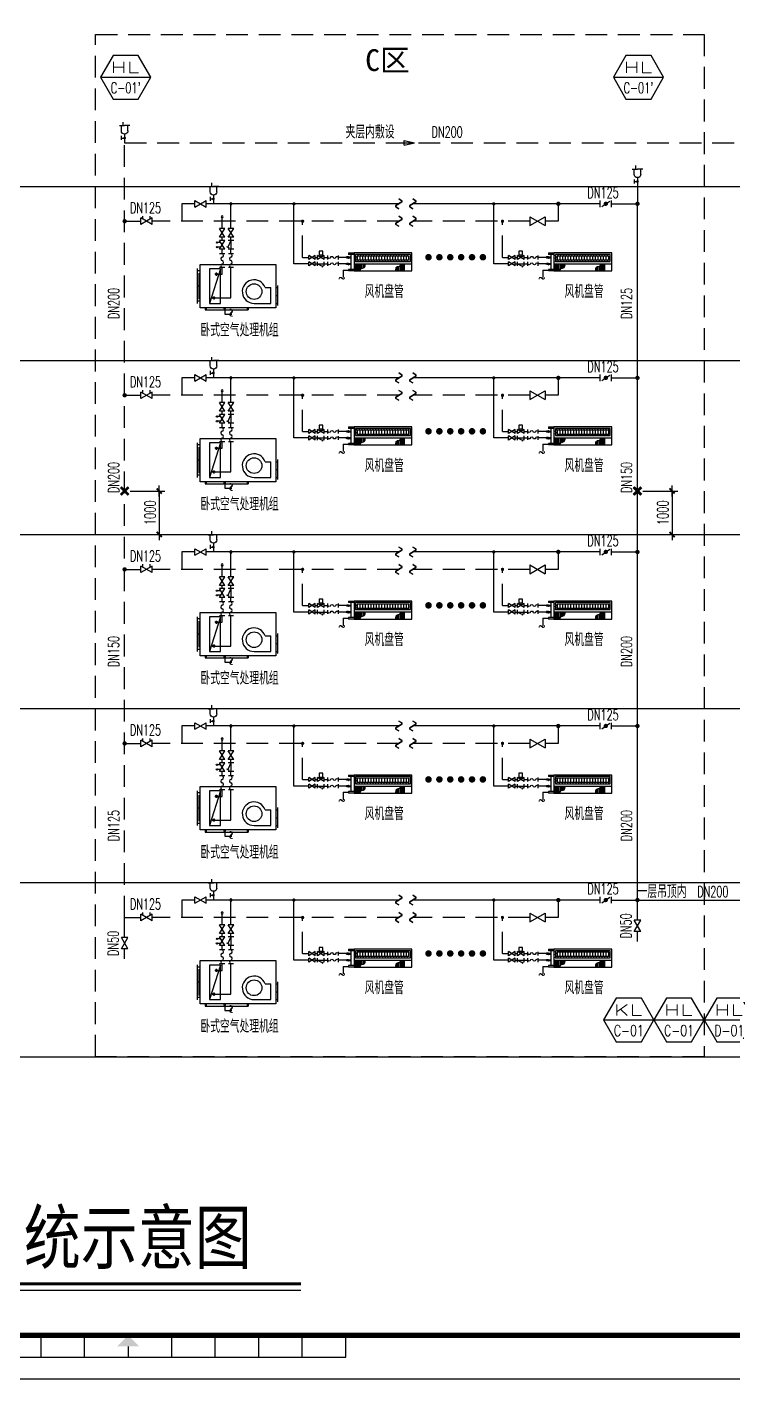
# Model space of a CAD drawing. Extents: x -345393 to -54719, y 203828 to 476815.
# Drawn here: x -221566 to -205349, y 269724 to 300792 of the extents above; entities that cross this region are included whole.
import ezdxf
from ezdxf.enums import TextEntityAlignment as Align

# ---------------------------------------------------------------- set-up
doc = ezdxf.new("R2010")
doc.units = 0
doc.header["$LTSCALE"] = 1000
doc.header["$MEASUREMENT"] = 0
for name, pattern in [('CHENG_DOTE', [1.42, 1, -0.2, 0.02, -0.2]), ('CONTINOUS', [0]), ('DASHDOT2', [0.5, 0.25, -0.125, 0, -0.125]), ('DASHED', [0.75, 0.5, -0.25])]:
    doc.linetypes.add(name, pattern=pattern)
doc.layers.get('0').update_dxf_attribs({"color": 252, "linetype": 'CONTINUOUS'})
doc.layers.get('Defpoints').update_dxf_attribs({"color": 252, "linetype": 'CONTINUOUS'})
for name, color, linetype in [('PUB_DIM', 252, 'CONTINUOUS'), ('TEXT', 252, 'CONTINUOUS'), ('图框', 252, 'CONTINUOUS'), ('暖通-水-标注', 95, 'CONTINUOUS'), ('暖通-水-水阀', 3, 'CONTINUOUS'), ('暖通-水-管道-供水', 1, 'CONTINUOUS'), ('暖通-水-管道-凝结水1', 128, 'DASHDOT2'), ('暖通-水-管道-回水', 6, 'DASHED'), ('暖通-水-管道-接点', 7, 'CONTINUOUS'), ('暖通-水-管道-管径', 201, 'CONTINUOUS'), ('暖通-水-说明', 3, 'CONTINUOUS'), ('暖通-风-标注', 160, 'CONTINUOUS'), ('暖通-风-法兰', 2, 'CONTINUOUS'), ('暖通-风-设备', 40, 'CONTINUOUS'), ('暖通-风-说明', 3, 'CONTINUOUS'), ('暖通-风-轴线', 5, 'CHENG_DOTE'), ('暖通-风-风口标注', 3, 'CONTINUOUS'), ('暖通-风-风管', 4, 'CONTINUOUS')]:
    doc.layers.add(name, color=color, linetype=linetype)
doc.layers.add('暖通-风-风口', color=3, linetype='CONTINUOUS', lineweight=20)
doc.styles.add('HT', font='simhei.ttf')
doc.styles.add('HZ-ZG', font='romans.shx', dxfattribs={"width": 0.8, "bigfont": 'hzf.shx'})
doc.styles.add('HZTXT', font='tj-romans1.shx', dxfattribs={"width": 0.75, "bigfont": 'tj-hztxt1.shx'})
doc.styles.add('M-TEXT2', font='romanc.shx', dxfattribs={"width": 0.8, "bigfont": 'hzf.shx'})
doc.styles.add('NT3', font='romans.shx', dxfattribs={"width": 0.65, "bigfont": 'hztxt.shx'})
doc.dimstyles.new('暖-标注100', dxfattribs={"dimscale": 0.85, "dimtxt": 300, "dimasz": 1, "dimexe": 150, "dimexo": 150, "dimgap": 100, "dimtad": 1, "dimdec": 0, "dimdsep": 46, "dimtxsty": 'NT3', "dimblk": '_DIMX', "dimcen": 0.09, "dimclrt": 7, "dimadec": 0, "dimazin": 0, "dimtfac": 1, "dimtdec": 0, "dimtix": 1, "dimtmove": 2, "dimatfit": 3, "dimldrblk": '_DIMX', "dimfxl": 0, "dimtolj": 1, "dimtzin": 0, "dimarcsym": 0})
pattern_1 = [(90, (170159.227, -52779.35), (31.75, 2e-15), [])]

# ---------------------------------------------------------------- blocks, each defined once
blk = doc.blocks.new('TJAD_TK_A1')
at = {"layer": '图框'}
for p, q in [((900.88, 361.45), (900.88, 366.45)), ((910.88, 361.45), (910.88, 366.45)), ((930.88, 361.45), (930.88, 366.45)), ((940.88, 361.45), (940.88, 366.45)), ((950.88, 361.45), (950.88, 366.45)), ((960.88, 361.45), (960.88, 366.45)), ((970.88, 361.45), (970.88, 366.45)), ((870.88, 361.45), (970.88, 361.45)), ((500.38, 356.45), (1341.38, 356.45))]:
    blk.add_line(p, q, dxfattribs=at)
at = {"layer": '图框', "const_width": 1.2}
blk.add_lwpolyline([(1331.38, 940.45), (525.38, 940.45), (525.38, 366.45), (1331.38, 366.45)], close=True, dxfattribs=at)
at = {"layer": '图框', "const_width": 0.3}
blk.add_lwpolyline([(920.88, 363.95), (920.88, 361.45)], dxfattribs=at)
at = {"layer": '图框'}
blk.add_solid([(918.38, 363.95), (923.38, 363.95), (920.88, 366.45)], dxfattribs=at)
blk = doc.blocks.new('自动排气阀')
for p, q in [((-189, 616), (0, 616)), ((-118, 431), (-118, 616)), ((189, 616), (0, 616)), ((69, 746), (69, 616)), ((118, 431), (118, 616)), ((120, 174), (-25, 174)), ((0, 314), (0, 0)), ((120, 248), (120, 109))]:
    blk.add_line(p, q)
at = {"const_width": 50}
blk.add_lwpolyline([(0, 199, 1), (0, 149, 1)], format="xyb", close=True, dxfattribs=at)
blk.add_arc((0, 431), 118, 180, 0)
blk = doc.blocks.new('平衡阀')
for p, q in [((260, -150), (-260, 150)), ((260, 150), (-260, -150)), ((-260, 150), (-260, -150)), ((260, 150), (260, -150)), ((-170, -98), (-170, -233)), ((170, -98), (170, -233))]:
    blk.add_line(p, q)
blk = doc.blocks.new('截止阀')
for p, q in [((-260, 150), (260, -150)), ((-260, -150), (260, 150)), ((-260, -150), (-260, 150)), ((260, -150), (260, 150))]:
    blk.add_line(p, q)
blk = doc.blocks.new('金属软管')
for p, q in [((0, -150), (0, 150)), ((800, -150), (800, 150))]:
    blk.add_line(p, q)
for centre, start, end in [((100, -26), 14.47751, 165.52249), ((500, -26), 14.47751, 165.52249), ((300, 26), 194.47751, 345.52249), ((700, 26), 194.47751, 345.52249)]:
    blk.add_arc(centre, 103, start, end)
blk = doc.blocks.new('1111')
at = {"layer": '暖通-风-标注'}
for p, q in [((-71, 0), (71, 0)), ((0, 71), (0, -71))]:
    blk.add_line(p, q, dxfattribs=at)
blk.add_circle((0, 0), 47.2, dxfattribs=at)
blk = doc.blocks.new('FJ-1')
at = {"layer": '暖通-水-水阀'}
for p, q in [((805, 1362), (710, 1362)), ((805, 1212), (710, 1362)), ((710, 1212), (805, 1362)), ((805, 1212), (710, 1212)), ((955, 1362), (860, 1362)), ((955, 1212), (860, 1362)), ((860, 1212), (955, 1362)), ((955, 1212), (860, 1212)), ((732, 1121), (678, 1121)), ((732, 1041), (678, 1041)), ((805, 1156), (710, 1156)), ((805, 1006), (710, 1156)), ((710, 1006), (805, 1156)), ((805, 1006), (710, 1006)), ((830, 1051), (879, 1028)), ((908, 1156), (855, 1039)), ((955, 1156), (860, 1156)), ((955, 1006), (860, 1006)), ((908, 1156), (908, 1006))]:
    blk.add_line(p, q, dxfattribs=at)
for centre in [(667, 1121), (667, 1041)]:
    blk.add_circle(centre, 11, dxfattribs=at)
at = {"layer": '暖通-水-管道-供水'}
for p, q in [((908, 1362), (908, 1789)), ((908, 1156), (908, 1212)), ((908, 929), (908, 1006)), ((908, 167), (908, 689)), ((613, 167), (908, 167))]:
    blk.add_line(p, q, dxfattribs=at)
at = {"layer": '暖通-水-管道-凝结水1'}
for p, q in [((800, -18), (800, -113)), ((800, -113), (925, -113))]:
    blk.add_line(p, q, dxfattribs=at)
at = {"layer": '暖通-水-管道-回水'}
for p, q in [((758, 1362), (758, 1564)), ((758, 1362), (758, 1489)), ((758, 1156), (758, 1212)), ((758, 1156), (758, 1193)), ((758, 929), (758, 1006)), ((658, 576), (758, 576)), ((758, 576), (758, 689))]:
    blk.add_line(p, q, dxfattribs=at)
at = {"layer": '暖通-水-管道-接点', "const_width": 37.5}
for points in [[(889, 1789, 1), (926, 1789, 1)], [(739, 1564, 1), (776, 1564, 1)]]:
    blk.add_lwpolyline(points, format="xyb", close=True, dxfattribs=at)
at = {"layer": '暖通-风-法兰'}
for p, q in [((326, 671), (326, 71)), ((1718, 36), (1718, 381))]:
    blk.add_line(p, q, dxfattribs=at)
at = {"layer": '暖通-风-设备', "ltscale": 0.5}
for p, q in [((353, 596), (353, 146)), ((729, 669), (541, 73))]:
    blk.add_line(p, q, dxfattribs=at)
at = {"layer": '暖通-风-设备'}
for p, q in [((1497, 344), (1598, 344)), ((1598, 73), (1598, 344)), ((1306, 73), (1598, 73)), ((461, -2), (461, -39)), ((461, -39), (1207, -39)), ((479, -2), (479, -39)), ((1188, -2), (1188, -39)), ((1207, -2), (1207, -39))]:
    blk.add_line(p, q, dxfattribs=at)
blk.add_lwpolyline([(379, 744), (1681, 744), (1681, -2), (379, -2)], close=True, dxfattribs=at)
at = {"layer": '暖通-风-设备', "ltscale": 0.5}
blk.add_lwpolyline([(729, 669), (541, 669), (541, 73), (729, 73)], close=True, dxfattribs=at)
at = {"layer": '暖通-风-设备'}
blk.add_circle((1306, 276), 135, dxfattribs=at)
blk.add_arc((1306, 276), 203, 19.4117, 270, dxfattribs=at)
at = {"layer": '暖通-风-轴线'}
for p, q in [((379, 371), (326, 371)), ((1681, 208), (1718, 208))]:
    blk.add_line(p, q, dxfattribs=at)
at = {"layer": '暖通-风-风管'}
for p, q in [((379, 634), (326, 634)), ((1681, 344), (1718, 344)), ((379, 109), (326, 109)), ((1681, 73), (1718, 73))]:
    blk.add_line(p, q, dxfattribs=at)
at = {"layer": '暖通-水-水阀', "xscale": 0.3000000000465661, "yscale": 0.2999999999883585, "zscale": 0.2999999999992724, "rotation": 90}
for p in [(758, 689), (908, 689)]:
    blk.add_blockref('金属软管', p, dxfattribs=at)
at = {"layer": '暖通-风-设备', "xscale": 0.375, "yscale": 0.375, "zscale": 0.375, "rotation": 180}
blk.add_blockref('1111', (658, 576), dxfattribs=at)
at = {"layer": '暖通-风-设备'}
for p, xscale, yscale, zscale in [((613, 167), 0.375, 0.375, 0.375), ((800, -18), 0.1875, 0.1875, 0.1875)]:
    blk.add_blockref('1111', p, dxfattribs=dict(at, xscale=xscale, yscale=yscale, zscale=zscale))
at = {"layer": '暖通-风-设备', "style": 'HZTXT'}
blk.add_text('~', height=156, rotation=90, dxfattribs=at).set_placement((979, -170))
blk = doc.blocks.new('FP1')
at = {"layer": '暖通-风-设备'}
h = blk.add_hatch(dxfattribs=at)
h.set_pattern_fill('CROSS', color=256, scale=210, style=0)
h.set_pattern_definition([(180, (31801193.28, -30023619.123), (-31.5, 31.5), [15.75, -47.25]), (90, (31801185.404, -30023626.998), (31.5, 31.5), [15.75, -47.25])])
h.paths.add_polyline_path([(636, -43), (636, -205), (-623, -205), (-623, -43)])
h.paths.add_polyline_path([(-587, -79), (-587, -169), (600, -169), (600, -79)], flags=16)
h = blk.add_hatch(dxfattribs=at)
h.set_pattern_fill('LINE', color=256, scale=10, angle=90, style=0)
h.set_pattern_definition(pattern_1)
edge = h.paths.add_edge_path()
edge.add_spline(control_points=[(-401, -252), (-399, -271), (-397, -322), (-288, -312), (-290, -380), (-290, -414)], knot_values=[0, 0, 0, 0, 84.614151, 223.849288, 366.633539, 366.633539, 366.633539, 366.633539], degree=3, periodic=0)
edge.add_line((-290, -414), (-518, -414))
edge.add_line((-518, -414), (-518, -252))
edge.add_line((-518, -252), (-401, -252))
h = blk.add_hatch(dxfattribs=at)
h.set_pattern_fill('LINE', color=256, scale=10, angle=90, style=0)
h.set_pattern_definition(pattern_1)
edge = h.paths.add_edge_path()
edge.add_line((665, -252), (665, -414))
edge.add_line((665, -414), (521, -414))
edge.add_spline(control_points=[(521, -414), (520, -395), (517, -344), (409, -354), (410, -286), (411, -252)], knot_values=[0, 0, 0, 0, 84.614151, 223.849288, 366.633539, 366.633539, 366.633539, 366.633539], degree=3, periodic=0)
edge.add_line((411, -252), (665, -252))
for p, q in [((791, 0), (665, 0)), ((791, 0), (791, -36)), ((665, -252), (-665, -252)), ((-531, -72), (-531, -162)), ((-468, -72), (-468, -162)), ((-406, -72), (-406, -162)), ((-343, -72), (-343, -162)), ((-281, -72), (-281, -162)), ((-218, -72), (-218, -162)), ((-156, -72), (-156, -162)), ((-93, -72), (-93, -162)), ((-31, -72), (-31, -162)), ((31, -72), (31, -162)), ((94, -72), (94, -162)), ((156, -72), (156, -162)), ((219, -72), (219, -162)), ((281, -72), (281, -162)), ((344, -72), (344, -162)), ((406, -72), (406, -162)), ((468, -72), (468, -162)), ((531, -72), (531, -162)), ((665, -36), (791, -36)), ((737, -36), (737, -378)), ((789, -94), (737, -94)), ((789, -103), (737, -103)), ((789, -112), (737, -112)), ((789, -244), (737, -244)), ((789, -253), (737, -253)), ((789, -262), (737, -262)), ((798, -85), (789, -85)), ((789, -85), (789, -121)), ((798, -121), (789, -121)), ((789, -235), (789, -271)), ((798, -235), (789, -235)), ((798, -271), (789, -271)), ((798, -85), (798, -121)), ((822, -94), (798, -94)), ((832, -103), (798, -103)), ((822, -112), (798, -112)), ((798, -235), (798, -271)), ((822, -244), (798, -244)), ((832, -253), (798, -253)), ((822, -262), (798, -262)), ((665, -378), (791, -378)), ((665, -414), (791, -414)), ((791, -378), (791, -414))]:
    blk.add_line(p, q, dxfattribs=at)
for points in [[(665, -414), (-665, -414), (-665, 0), (665, 0)], [(629, -198), (-629, -198), (-629, -36), (629, -36)], [(593, -162), (-593, -162), (-593, -72), (593, -72)]]:
    blk.add_lwpolyline(points, close=True, dxfattribs=at)
for centre, radius, start, end in [((822, -103), 18, 210, 150), ((822, -253), 18, 210, 150), ((822, -103), 9, 270, 90), ((822, -253), 9, 270, 90)]:
    blk.add_arc(centre, radius, start, end, dxfattribs=at)
for points in [[(-401, -252), (-399, -271), (-397, -322), (-288, -312), (-290, -380), (-290, -414)], [(521, -414), (520, -395), (517, -344), (409, -354), (410, -286), (411, -252)]]:
    blk.add_open_spline(points, degree=3, knots=[0, 0, 0, 0, 84.614151, 223.849288, 366.633539, 366.633539, 366.633539, 366.633539], dxfattribs=at)
blk = doc.blocks.new('FP3')
at = {"layer": '暖通-水-水阀'}
for p, q in [((341, -1279), (341, -1184)), ((491, -1279), (341, -1184)), ((491, -1184), (341, -1279)), ((491, -1279), (491, -1184)), ((545, -1279), (545, -1184)), ((695, -1279), (545, -1184)), ((695, -1184), (545, -1279)), ((620, -1172), (620, -1231)), ((695, -1279), (695, -1184)), ((341, -1429), (341, -1334)), ((491, -1429), (341, -1334)), ((491, -1334), (341, -1429)), ((491, -1429), (491, -1334)), ((545, -1429), (545, -1334)), ((545, -1381), (695, -1381)), ((545, -1381), (664, -1440)), ((675, -1417), (652, -1463)), ((695, -1429), (695, -1334))]:
    blk.add_line(p, q, dxfattribs=at)
blk.add_lwpolyline([(578, -1172), (662, -1172), (662, -1087), (578, -1087)], close=True, dxfattribs=at)
at = {"layer": '暖通-水-管道-供水'}
for p, q in [((0, -1381), (0, 0)), ((341, -1381), (0, -1381)), ((491, -1381), (545, -1381)), ((695, -1381), (783, -1381))]:
    blk.add_line(p, q, dxfattribs=at)
at = {"layer": '暖通-水-管道-凝结水1'}
for q in [(1255, -1524), (1129, -1695)]:
    blk.add_line((1129, -1524), q, dxfattribs=at)
at = {"layer": '暖通-水-管道-回水'}
for p, q in [((200, -1231), (200, -400)), ((200, -1231), (341, -1231)), ((491, -1231), (545, -1231)), ((695, -1231), (783, -1231)), ((1207, -1231), (1023, -1231)), ((1207, -1381), (1023, -1381))]:
    blk.add_line(p, q, dxfattribs=at)
at = {"layer": '暖通-水-管道-接点', "const_width": 37.5}
for points in [[(19, 0, -1), (-19, 0, -1)], [(219, -400, -1), (181, -400, -1)]]:
    blk.add_lwpolyline(points, format="xyb", close=True, dxfattribs=at)
at = {"layer": '暖通-水-水阀', "xscale": -0.3000000000465661, "yscale": 0.2999999999883585, "zscale": 0.2999999999992724}
for p in [(1023, -1231), (1023, -1381)]:
    blk.add_blockref('金属软管', p, dxfattribs=at)
at = {"layer": '暖通-风-风口', "xscale": -1}
blk.add_blockref('FP1', (2047, -1128), dxfattribs=at)
at = {"layer": '暖通-风-设备', "style": 'HZTXT'}
blk.add_text('~', height=156, rotation=180, dxfattribs=at).set_placement((1183, -1645))
blk = doc.blocks.new('zdz')
for points in [[(-0.46, 0.47), (-0.75, 0)], [(-0.28, 0.47), (-0.46, 0.47)], [(0.28, -0.47), (-0.28, 0.47)], [(0.75, 0), (0.48, -0.47)], [(0.48, -0.47), (0.28, -0.47)]]:
    blk.add_lwpolyline(points, close=True)
blk = doc.blocks.new('蝶阀150-2')
for p, q in [((-130, 75), (-130, -75)), ((94, 63), (-94, -63)), ((130, 75), (130, -75))]:
    blk.add_line(p, q)
at = {"const_width": 49.7}
blk.add_lwpolyline([(-25, -1, 1), (25, -1, 1)], format="xyb", close=True, dxfattribs=at)
blk = doc.blocks.new('A$C1EAF5DBC')
at = {"layer": '暖通-水-管道-供水'}
for p, q in [((0, -462), (0, 0)), ((0, -953), (0, -722))]:
    blk.add_line(p, q, dxfattribs=at)
at = {"layer": '暖通-水-水阀', "xscale": 0.5, "yscale": 0.5, "zscale": 0.5, "rotation": 90}
blk.add_blockref('截止阀', (0, -592), dxfattribs=at)
at = {"layer": '暖通-水-管道-管径', "style": 'NT3', "width": 0.65}
blk.add_text('DN50', height=250, rotation=90, dxfattribs=at).set_placement((-139, -884))
blk = doc.blocks.new('箭头')
at = {"color": 3, "linetype": 'CONTINOUS'}
for p, q in [((-317, 0), (381, 0)), ((32, 84), (381, 0)), ((32, 84), (32, -84)), ((32, -84), (381, 0))]:
    blk.add_line(p, q, dxfattribs=at)
blk = doc.blocks.new('MB-W-SYS-SN')
blk.add_line((-577, 0), (577, 0))
blk.add_lwpolyline([(-289, 500), (-577, 0), (-289, -500), (289, -500), (577, 0), (289, 500)], close=True)
at = {"style": 'M-TEXT2'}
for tag, width, p, p2 in [('系统类型', 1.25683, (-345, 104), (313, 104)), ('系统编号', 0.607865, (-343, -368), (345, -368))]:
    blk.add_attdef(tag, text='', height=250, dxfattribs=dict(at, width=width)).set_placement(p, p2, align=Align.FIT)
blk = doc.blocks.new('gdzj')
at = {"layer": '暖通-水-水阀'}
for p, q in [((106, 106), (-106, -106)), ((-106, 106), (106, -106))]:
    blk.add_line(p, q, dxfattribs=at)
at = {"layer": '暖通-水-水阀', "const_width": 75}
for points in [[(-106, -106), (106, 106)], [(106, -106), (-106, 106)]]:
    blk.add_lwpolyline(points, dxfattribs=at)
blk = doc.blocks.new('_DIMX')
blk.add_line((-150, 0), (150, 0))
at = {"const_width": 50}
blk.add_lwpolyline([(-70, -70), (70, 70)], dxfattribs=at)
blk = doc.blocks.new('*D61')
at = {"layer": 'Defpoints', "color": 0}
for p in [(-207543, 290130), (-207543, 289130), (-206747, 289130)]:
    blk.add_point(p, dxfattribs=at)
at = {"layer": '暖通-水-标注', "color": 0, "lineweight": -2}
for p, q in [((-207416, 290130), (-206619, 290130)), ((-206747, 290129), (-206747, 289131)), ((-207416, 289130), (-206619, 289130))]:
    blk.add_line(p, q, dxfattribs=at)
at = {"layer": '暖通-水-标注', "color": 0, "lineweight": -2, "xscale": 0.85, "yscale": 0.85, "zscale": 0.85}
for p, rotation in [((-206747, 290130), 90), ((-206747, 289130), 270)]:
    blk.add_blockref('_DIMX', p, dxfattribs=dict(at, rotation=rotation))
at = {"layer": '暖通-水-标注', "color": 7, "insert": (-206959, 289630), "char_height": 255, "attachment_point": 5, "rotation": 90, "style": 'NT3'}
blk.add_mtext('\\A1;1000', dxfattribs=at)
blk = doc.blocks.new('*D62')
at = {"layer": 'Defpoints', "color": 0}
for p in [(-219324, 290130), (-219324, 289130), (-218528, 289130)]:
    blk.add_point(p, dxfattribs=at)
at = {"layer": '暖通-水-标注', "color": 0, "lineweight": -2}
for p, q in [((-219196, 290130), (-218400, 290130)), ((-218528, 290129), (-218528, 289131)), ((-219196, 289130), (-218400, 289130))]:
    blk.add_line(p, q, dxfattribs=at)
at = {"layer": '暖通-水-标注', "color": 0, "lineweight": -2, "xscale": 0.85, "yscale": 0.85, "zscale": 0.85}
for p, rotation in [((-218528, 290130), 90), ((-218528, 289130), 270)]:
    blk.add_blockref('_DIMX', p, dxfattribs=dict(at, rotation=rotation))
at = {"layer": '暖通-水-标注', "color": 7, "insert": (-218740, 289630), "char_height": 255, "attachment_point": 5, "rotation": 90, "style": 'NT3'}
blk.add_mtext('\\A1;1000', dxfattribs=at)

msp = doc.modelspace()

# ---------------------------------------------------------------- linework, layer by layer
at = {"layer": 'PUB_DIM'}
for p, q in [((-257750.52944, 297129.67781), (-188192.68235, 297129.67781)), ((-257750.52944, 293129.67781), (-188192.68235, 293129.67781)), ((-257750.52944, 289129.67781), (-188192.68235, 289129.67781)), ((-257750.52944, 285129.67781), (-188192.68235, 285129.67781)), ((-257750.52944, 281129.67781), (-188192.68235, 281129.67781)), ((-257750.52944, 277129.67781), (-188192.68235, 277129.67781))]:
    msp.add_line(p, q, dxfattribs=at)
at = {"layer": 'TEXT'}
msp.add_line((-228582.10439, 271766.10044), (-215272.55947, 271766.10044), dxfattribs=at)
at = {"layer": 'TEXT', "const_width": 71.11111}
msp.add_lwpolyline([(-228582.10439, 271908.32266), (-215272.55947, 271908.32266)], dxfattribs=at)
at = {"layer": '暖通-水-管道-供水'}
for p, q in [((-207543.0189, 297129.67781), (-207543.0189, 296729.67781)), ((-218013.39106, 296729.67781), (-218013.39106, 296329.67781)), ((-217708.53252, 296729.67781), (-218013.39106, 296729.67781)), ((-213026.35787, 296729.67781), (-217448.81521, 296729.67781)), ((-208399.72287, 296729.67781), (-212702.33317, 296729.67781)), ((-209361.27574, 296729.67781), (-209361.27574, 296329.67781)), ((-208140.00556, 296729.67781), (-207543.0189, 296729.67781)), ((-207543.0189, 280729.67781), (-207543.0189, 296729.67781)), ((-218013.39106, 292729.67781), (-218013.39106, 292329.67781)), ((-217708.53252, 292729.67781), (-218013.39106, 292729.67781)), ((-213026.35787, 292729.67781), (-217448.81521, 292729.67781)), ((-208399.72287, 292729.67781), (-212702.33317, 292729.67781)), ((-209361.27574, 292729.67781), (-209361.27574, 292329.67781)), ((-208140.00556, 292729.67781), (-207543.0189, 292729.67781)), ((-218013.39106, 288729.67781), (-218013.39106, 288329.67781)), ((-217708.53252, 288729.67781), (-218013.39106, 288729.67781)), ((-213026.35787, 288729.67781), (-217448.81521, 288729.67781)), ((-208399.72287, 288729.67781), (-212702.33317, 288729.67781)), ((-209361.27574, 288729.67781), (-209361.27574, 288329.67781)), ((-208140.00556, 288729.67781), (-207543.0189, 288729.67781)), ((-218013.39106, 284729.67781), (-218013.39106, 284329.67781)), ((-217708.53252, 284729.67781), (-218013.39106, 284729.67781)), ((-213026.35787, 284729.67781), (-217448.81521, 284729.67781)), ((-208399.72287, 284729.67781), (-212702.33317, 284729.67781)), ((-209361.27574, 284729.67781), (-209361.27574, 284329.67781)), ((-208140.00556, 284729.67781), (-207543.0189, 284729.67781)), ((-218013.39106, 280729.67781), (-218013.39106, 280329.67781)), ((-217708.53252, 280729.67781), (-218013.39106, 280729.67781)), ((-213026.35787, 280729.67781), (-217448.81521, 280729.67781)), ((-208399.72287, 280729.67781), (-212702.33317, 280729.67781)), ((-209361.27574, 280729.67781), (-209361.27574, 280329.67781)), ((-208140.00556, 280729.67781), (-207543.0189, 280729.67781)), ((-207543.0189, 280729.67781), (-202943.0189, 280729.67781))]:
    msp.add_line(p, q, dxfattribs=at)
for points, const_width in [([(-209336.27574, 296729.67781, -1), (-209386.27574, 296729.67781, -1)], 50), ([(-207568.0189, 296729.67781, 1), (-207518.0189, 296729.67781, 1)], 50), ([(-219348.60873, 296329.67781, 1), (-219298.60873, 296329.67781, 1)], 50), ([(-212380.92172, 295501.92356, 1), (-212305.92172, 295501.92356, 1)], 75), ([(-212130.92172, 295501.92356, 1), (-212055.92172, 295501.92356, 1)], 75), ([(-211880.92172, 295501.92356, 1), (-211805.92172, 295501.92356, 1)], 75), ([(-211630.92172, 295501.92356, 1), (-211555.92172, 295501.92356, 1)], 75), ([(-211380.92172, 295501.92356, 1), (-211305.92172, 295501.92356, 1)], 75), ([(-211130.92172, 295501.92356, 1), (-211055.92172, 295501.92356, 1)], 75), ([(-209336.27574, 292729.67781, -1), (-209386.27574, 292729.67781, -1)], 50), ([(-207568.0189, 292729.67781, 1), (-207518.0189, 292729.67781, 1)], 50), ([(-219348.60873, 292329.67781, 1), (-219298.60873, 292329.67781, 1)], 50), ([(-212380.92172, 291501.92356, 1), (-212305.92172, 291501.92356, 1)], 75), ([(-212130.92172, 291501.92356, 1), (-212055.92172, 291501.92356, 1)], 75), ([(-211880.92172, 291501.92356, 1), (-211805.92172, 291501.92356, 1)], 75), ([(-211630.92172, 291501.92356, 1), (-211555.92172, 291501.92356, 1)], 75), ([(-211380.92172, 291501.92356, 1), (-211305.92172, 291501.92356, 1)], 75), ([(-211130.92172, 291501.92356, 1), (-211055.92172, 291501.92356, 1)], 75), ([(-209336.27574, 288729.67781, -1), (-209386.27574, 288729.67781, -1)], 50), ([(-207568.0189, 288729.67781, 1), (-207518.0189, 288729.67781, 1)], 50), ([(-219348.60873, 288329.67781, 1), (-219298.60873, 288329.67781, 1)], 50), ([(-212380.92172, 287501.92356, 1), (-212305.92172, 287501.92356, 1)], 75), ([(-212130.92172, 287501.92356, 1), (-212055.92172, 287501.92356, 1)], 75), ([(-211880.92172, 287501.92356, 1), (-211805.92172, 287501.92356, 1)], 75), ([(-211630.92172, 287501.92356, 1), (-211555.92172, 287501.92356, 1)], 75), ([(-211380.92172, 287501.92356, 1), (-211305.92172, 287501.92356, 1)], 75), ([(-211130.92172, 287501.92356, 1), (-211055.92172, 287501.92356, 1)], 75), ([(-209336.27574, 284729.67781, -1), (-209386.27574, 284729.67781, -1)], 50), ([(-207568.0189, 284729.67781, 1), (-207518.0189, 284729.67781, 1)], 50), ([(-219348.60873, 284329.67781, 1), (-219298.60873, 284329.67781, 1)], 50), ([(-212380.92172, 283501.92356, 1), (-212305.92172, 283501.92356, 1)], 75), ([(-212130.92172, 283501.92356, 1), (-212055.92172, 283501.92356, 1)], 75), ([(-211880.92172, 283501.92356, 1), (-211805.92172, 283501.92356, 1)], 75), ([(-211630.92172, 283501.92356, 1), (-211555.92172, 283501.92356, 1)], 75), ([(-211380.92172, 283501.92356, 1), (-211305.92172, 283501.92356, 1)], 75), ([(-211130.92172, 283501.92356, 1), (-211055.92172, 283501.92356, 1)], 75), ([(-209336.27574, 280729.67781, -1), (-209386.27574, 280729.67781, -1)], 50), ([(-207568.0189, 280729.67781, 1), (-207518.0189, 280729.67781, 1)], 50), ([(-212380.92172, 279501.92356, 1), (-212305.92172, 279501.92356, 1)], 75), ([(-212130.92172, 279501.92356, 1), (-212055.92172, 279501.92356, 1)], 75), ([(-211880.92172, 279501.92356, 1), (-211805.92172, 279501.92356, 1)], 75), ([(-211630.92172, 279501.92356, 1), (-211555.92172, 279501.92356, 1)], 75), ([(-211380.92172, 279501.92356, 1), (-211305.92172, 279501.92356, 1)], 75), ([(-211130.92172, 279501.92356, 1), (-211055.92172, 279501.92356, 1)], 75)]:
    msp.add_lwpolyline(points, format="xyb", close=True, dxfattribs=dict(at, const_width=const_width))
at = {"layer": '暖通-水-管道-回水'}
for p, q in [((-219323.60873, 280329.67781), (-219323.60873, 298129.67781)), ((-219323.60873, 298129.67781), (-202543.0189, 298129.67781)), ((-219323.60873, 296329.67781), (-218953.19218, 296329.67781)), ((-213026.35787, 296329.67781), (-218693.47486, 296329.67781)), ((-210011.60354, 296329.67781), (-212702.33317, 296329.67781)), ((-209361.27574, 296329.67781), (-209665.31379, 296329.67781)), ((-219323.60873, 292329.67781), (-218953.19218, 292329.67781)), ((-213026.35787, 292329.67781), (-218693.47486, 292329.67781)), ((-210011.60354, 292329.67781), (-212702.33317, 292329.67781)), ((-209361.27574, 292329.67781), (-209665.31379, 292329.67781)), ((-219323.60873, 288329.67781), (-218953.19218, 288329.67781)), ((-213026.35787, 288329.67781), (-218693.47486, 288329.67781)), ((-210011.60354, 288329.67781), (-212702.33317, 288329.67781)), ((-209361.27574, 288329.67781), (-209665.31379, 288329.67781)), ((-219323.60873, 284329.67781), (-218953.19218, 284329.67781)), ((-213026.35787, 284329.67781), (-218693.47486, 284329.67781)), ((-210011.60354, 284329.67781), (-212702.33317, 284329.67781)), ((-209361.27574, 284329.67781), (-209665.31379, 284329.67781)), ((-219323.60873, 280329.67781), (-218953.19218, 280329.67781)), ((-213026.35787, 280329.67781), (-218693.47486, 280329.67781)), ((-210011.60354, 280329.67781), (-212702.33317, 280329.67781)), ((-209361.27574, 280329.67781), (-209665.31379, 280329.67781))]:
    msp.add_line(p, q, dxfattribs=at)
at = {"layer": '暖通-水-管道-管径', "color": 251, "linetype": 'DASHED'}
msp.add_lwpolyline([(-219990.34244, 300623.77765), (-206010.46679, 300623.77765), (-206010.46679, 277129.67781), (-219990.34244, 277129.67781)], close=True, dxfattribs=at)

# ---------------------------------------------------------------- block references
for p in [(-215435.74963, 296729.67781), (-210843.71629, 296729.67781), (-215435.74963, 292729.67781), (-210843.71629, 292729.67781), (-215435.74963, 288729.67781), (-210843.71629, 288729.67781), (-215435.74963, 284729.67781), (-210843.71629, 284729.67781), (-215435.74963, 280729.67781), (-210843.71629, 280729.67781)]:
    msp.add_blockref('FP3', p)
at = {"layer": '图框', "xscale": 100, "yscale": 100, "zscale": 100}
msp.add_blockref('TJAD_TK_A1', (-311330.59827, 234079.50806), dxfattribs=at)
at = {"layer": '暖通-水-水阀'}
for name, p, xscale, yscale, zscale in [('自动排气阀', (-219323.60873, 298129.67781), -0.6428571427074661, 0.6428571427906198, 0.6428571428555837), ('自动排气阀', (-207543.0189, 297129.67781), -0.6428571427074661, 0.6428571427906198, 0.6428571428555837), ('自动排气阀', (-217285.14588, 296729.67781), -0.642857142694993, 0.6428571427823044, 0.6428571428555837), ('截止阀', (-217578.67386, 296729.67781), 0.5, 0.5, 0.5), ('自动排气阀', (-217285.14588, 292729.67781), -0.642857142694993, 0.6428571427823044, 0.6428571428555837), ('截止阀', (-217578.67386, 292729.67781), 0.5, 0.5, 0.5), ('gdzj', (-219323.60873, 290129.67781), -0.833333333954215, 0.833333333954215, 0.8333333333333334), ('gdzj', (-207543.0189, 290129.67781), -0.833333333954215, 0.833333333954215, 0.8333333333333334), ('自动排气阀', (-217285.14588, 288729.67781), -0.642857142694993, 0.6428571427823044, 0.6428571428555837), ('截止阀', (-217578.67386, 288729.67781), 0.5, 0.5, 0.5), ('自动排气阀', (-217285.14588, 284729.67781), -0.642857142694993, 0.6428571427823044, 0.6428571428555837), ('截止阀', (-217578.67386, 284729.67781), 0.5, 0.5, 0.5), ('自动排气阀', (-217285.14588, 280729.67781), -0.6428571427074661, 0.6428571427906198, 0.6428571428555837), ('截止阀', (-217578.67386, 280729.67781), 0.5, 0.5, 0.5)]:
    msp.add_blockref(name, p, dxfattribs=dict(at, xscale=xscale, yscale=yscale, zscale=zscale))
at = {"layer": '暖通-水-水阀', "rotation": 180}
for name, p, xscale, yscale, zscale in [('箭头', (-212920.39748, 298129.67781), -0.6666666666860692, 0.6666666666278616, 0.6666666666666666), ('平衡阀', (-218823.33352, 296329.67781), -0.5, 0.5, 0.4999999999987874), ('截止阀', (-209838.45866, 296329.67781), -0.6666666666278616, 0.6666666666278616, 0.6666666666666666), ('平衡阀', (-218823.33352, 292329.67781), -0.5, 0.5, 0.4999999999987874), ('截止阀', (-209838.45866, 292329.67781), -0.6666666666278616, 0.6666666666278616, 0.6666666666666666), ('平衡阀', (-218823.33352, 288329.67781), -0.5, 0.5, 0.4999999999987874), ('截止阀', (-209838.45866, 288329.67781), -0.6666666666278616, 0.6666666666278616, 0.6666666666666666), ('平衡阀', (-218823.33352, 284329.67781), -0.5, 0.5, 0.4999999999987874), ('截止阀', (-209838.45866, 284329.67781), -0.6666666666278616, 0.6666666666278616, 0.6666666666666666), ('平衡阀', (-218823.33352, 280329.67781), -0.5, 0.5, 0.4999999999987874), ('截止阀', (-209838.45866, 280329.67781), -0.6666666666278616, 0.6666666666278616, 0.6666666666666666)]:
    msp.add_blockref(name, p, dxfattribs=dict(at, xscale=xscale, yscale=yscale, zscale=zscale))
for p in [(-208269.9369, 296729.56975), (-208269.9369, 296729.56975), (-208269.9369, 292729.56975), (-208269.9369, 292729.56975), (-208269.9369, 288729.56975), (-208269.9369, 288729.56975), (-208269.9369, 284729.56975), (-208269.9369, 284729.56975), (-208269.9369, 280729.56975), (-208269.9369, 280729.56975)]:
    msp.add_blockref('蝶阀150-2', p, dxfattribs=at)
at = {"layer": '暖通-水-管道-供水'}
for p in [(-207543.0189, 280729.67781), (-219323.60873, 280329.67781)]:
    msp.add_blockref('A$C1EAF5DBC', p, dxfattribs=at)
at = {"layer": '暖通-水-管道-管径', "xscale": 150, "yscale": 150, "zscale": 150, "rotation": 270}
for p in [(-213026.35787, 296729.67781), (-212702.33317, 296729.67781), (-213026.35787, 296329.67781), (-212702.33317, 296329.67781), (-213026.35787, 292729.67781), (-212702.33317, 292729.67781), (-213026.35787, 292329.67781), (-212702.33317, 292329.67781), (-213026.35787, 288729.67781), (-212702.33317, 288729.67781), (-213026.35787, 288329.67781), (-212702.33317, 288329.67781), (-213026.35787, 284729.67781), (-212702.33317, 284729.67781), (-213026.35787, 284329.67781), (-212702.33317, 284329.67781), (-213026.35787, 280729.67781), (-212702.33317, 280729.67781), (-213026.35787, 280329.67781), (-212702.33317, 280329.67781)]:
    msp.add_blockref('zdz', p, dxfattribs=at)
at = {"layer": '暖通-水-说明', "linetype": 'Continuous'}
ref = msp.add_blockref('MB-W-SYS-SN', (-219299.86829, 299636.84567), dxfattribs=dict(at, zscale=0.009999999999999998))
ref.add_attrib('系统编号', "C-01'", dxfattribs={"height": 250, "style": 'M-TEXT2', "width": 0.641635}).set_placement((-219642.78117, 299268.92722), (-218955.31476, 299268.92722), align=Align.FIT)
ref.add_attrib('系统类型', 'HL', dxfattribs={"height": 250, "style": 'M-TEXT2', "width": 1.348793}).set_placement((-219645.26711, 299740.96644), (-218986.92774, 299740.96644), align=Align.FIT)
ref = msp.add_blockref('MB-W-SYS-SN', (-207519.27846, 299636.84567), dxfattribs=dict(at, zscale=0.009999999999999998))
ref.add_attrib('系统编号', "C-01'", dxfattribs={"height": 250, "style": 'M-TEXT2', "width": 0.641635}).set_placement((-207862.19134, 299268.92722), (-207174.72493, 299268.92722), align=Align.FIT)
ref.add_attrib('系统类型', 'HL', dxfattribs={"height": 250, "style": 'M-TEXT2', "width": 1.348793}).set_placement((-207864.67728, 299740.96644), (-207206.3379, 299740.96644), align=Align.FIT)
ref = msp.add_blockref('MB-W-SYS-SN', (-207742.51759, 277973.69786), dxfattribs=dict(at, zscale=0.009999999999999998))
ref.add_attrib('系统编号', 'C-01', dxfattribs={"height": 250, "style": 'M-TEXT2', "width": 0.730977}).set_placement((-208085.43047, 277605.77941), (-207397.96406, 277605.77941), align=Align.FIT)
ref.add_attrib('系统类型', 'KL', dxfattribs={"height": 250, "style": 'M-TEXT2', "width": 1.417962}).set_placement((-208087.91642, 278077.81863), (-207429.57704, 278077.81863), align=Align.FIT)
ref = msp.add_blockref('MB-W-SYS-SN', (-206587.81706, 277973.69786), dxfattribs=dict(at, zscale=0.009999999999999998))
ref.add_attrib('系统编号', 'C-01', dxfattribs={"height": 250, "style": 'M-TEXT2', "width": 0.730977}).set_placement((-206930.72993, 277605.77941), (-206243.26352, 277605.77941), align=Align.FIT)
ref.add_attrib('系统类型', 'HL', dxfattribs={"height": 250, "style": 'M-TEXT2', "width": 1.348793}).set_placement((-206933.21588, 278077.81863), (-206274.8765, 278077.81863), align=Align.FIT)
ref = msp.add_blockref('MB-W-SYS-SN', (-205433.11652, 277973.69786), dxfattribs=dict(at, zscale=0.009999999999999998))
ref.add_attrib('系统编号', 'D-01', dxfattribs={"height": 250, "style": 'M-TEXT2', "width": 0.72184}).set_placement((-205776.02939, 277605.77941), (-205088.56299, 277605.77941), align=Align.FIT)
ref.add_attrib('系统类型', 'HL', dxfattribs={"height": 250, "style": 'M-TEXT2', "width": 1.348793}).set_placement((-205778.51534, 278077.81863), (-205120.17596, 278077.81863), align=Align.FIT)
at = {"layer": '暖通-风-风口标注', "xscale": 1.333333333954215, "yscale": 1.333333333255723, "zscale": 1.333333333333333}
for p in [(-218092.37364, 294344.97591), (-218092.37364, 290344.97591), (-218092.37364, 286344.97591), (-218092.37364, 282344.97591), (-218092.37364, 278344.97591)]:
    msp.add_blockref('FJ-1', p, dxfattribs=at)

# ---------------------------------------------------------------- texts
at = {"layer": '暖通-水-管道-管径', "style": 'NT3', "width": 0.65}
for s, p in [('DN200', (-212273.52578, 298253.96577)), ('DN125 ', (-208692.18088, 296862.59134)), ('DN125 ', (-219202.75809, 296512.64317)), ('DN125 ', (-208692.18088, 292862.59134)), ('DN125 ', (-219202.75809, 292512.64317)), ('DN125 ', (-208692.18088, 288862.59134)), ('DN125 ', (-219202.75809, 288512.64317)), ('DN125 ', (-208692.18088, 284862.59134)), ('DN125 ', (-219202.75809, 284512.64317)), ('DN125 ', (-208692.18088, 280862.59134)), ('DN200', (-206168.53616, 280796.9716)), ('DN125 ', (-219202.75809, 280512.64317))]:
    msp.add_text(s, height=250, dxfattribs=at).set_placement(p)
for s, p in [('DN200', (-219450.4116, 294081.72866)), ('DN125', (-207669.82176, 294081.72866)), ('DN200', (-219450.4116, 290081.72866)), ('DN150', (-207669.82176, 290081.72866)), ('DN150', (-219450.4116, 286081.72866)), ('DN200', (-207669.82176, 286081.72866)), ('DN125', (-219450.4116, 282081.72866)), ('DN200', (-207669.82176, 282081.72866))]:
    msp.add_text(s, height=250, rotation=90, dxfattribs=at).set_placement(p)
at = {"layer": '暖通-水-说明', "style": 'HT'}
msp.add_text('C区', height=500, dxfattribs=at).set_placement((-213285.58286, 300032.48184), align=Align.MIDDLE)
at = {"layer": '暖通-水-说明', "style": 'HZ-ZG', "width": 0.75}
for s, p in [('夹层内敷设', (-214248.29682, 298231.103)), ('一层吊顶内', (-207540.42755, 280774.27199))]:
    msp.add_text(s, height=300, dxfattribs=at).set_placement(p)
at = {"layer": '暖通-水-说明', "style": 'HT', "width": 0.8}
msp.add_text('空调水系统示意图', height=1200, dxfattribs=at).set_placement((-216403.5851, 272379.52815), align=Align.RIGHT)
at = {"layer": '暖通-风-说明', "style": 'HZTXT', "width": 0.65}
for s, p in [('风机盘管', (-213809.4487, 294565.62662)), ('风机盘管', (-209217.41536, 294565.62662)), ('卧式空气处理机组', (-217581.17981, 293680.14545)), ('风机盘管', (-213809.4487, 290565.62662)), ('风机盘管', (-209217.41536, 290565.62662)), ('卧式空气处理机组', (-217581.17981, 289680.14545)), ('风机盘管', (-213809.4487, 286565.62662)), ('风机盘管', (-209217.41536, 286565.62662)), ('卧式空气处理机组', (-217581.17981, 285680.14545)), ('风机盘管', (-213809.4487, 282565.62662)), ('风机盘管', (-209217.41536, 282565.62662)), ('卧式空气处理机组', (-217581.17981, 281680.14545)), ('风机盘管', (-213809.4487, 278565.62662)), ('风机盘管', (-209217.41536, 278565.62662)), ('卧式空气处理机组', (-217581.17981, 277680.14545))]:
    msp.add_text(s, height=300, dxfattribs=at).set_placement(p)

# ---------------------------------------------------------------- dimensions: what is measured, and where the dimension line sits
at = {"layer": '暖通-水-标注'}
for base, p1, p2, picture, middle in [((-218527.55475, 289129.67781), (-219323.60873, 290129.67781), (-219323.60873, 289129.67781), '*D62', (-218740.05475, 289629.67781)), ((-206746.96492, 289129.67781), (-207543.0189, 290129.67781), (-207543.0189, 289129.67781), '*D61', (-206959.46492, 289629.67781))]:
    dim = msp.add_linear_dim(base=base, p1=p1, p2=p2, angle=90, dimstyle='暖-标注100', dxfattribs=at)
    dim.commit()
    dim.dimension.update_dxf_attribs({"geometry": picture, "text_midpoint": middle})

doc.saveas('drawing.dxf')
